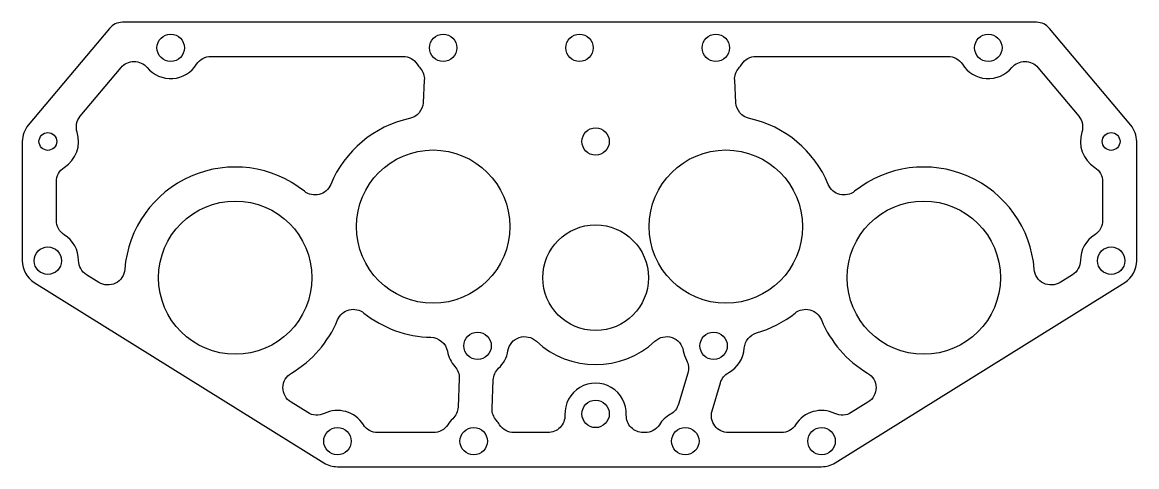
# Model space of a CAD drawing. Header units: inches. Extents: x -4.09 to 4.09, y 0.17 to 3.44.
import ezdxf

# ---------------------------------------------------------------- set-up
doc = ezdxf.new("R2010")
doc.units = ezdxf.units.IN
doc.header["$MEASUREMENT"] = 0

msp = doc.modelspace()

# ---------------------------------------------------------------- linework, layer by layer
for points in [[(3.4495, 3.3928, 0.221695), (3.3538, 3.4375), (-3.3538, 3.4375, 0.221695), (-3.4495, 3.3928), (-4.0451, 2.683, 0.176327), (-4.089, 2.5625), (-4.089, 1.6875, 0.258875), (-4.0007, 1.5284), (-1.8757, 0.2034, 0.140295), (-1.7765, 0.175), (1.7765, 0.175, 0.140295), (1.8757, 0.2034), (4.0007, 1.5284, 0.258875), (4.089, 1.6875), (4.089, 2.5625, 0.176327), (4.0451, 2.683)], [(-2.7039, 3.1875), (-1.2961, 3.1875, -0.257033), (-1.1905, 3.1294, 0.038964), (-1.1695, 3.1013, -0.196639), (-1.1387, 3.0118), (-1.148, 2.8467, -0.337188), (-1.2463, 2.7316, 0.24643), (-1.8254, 2.247, -0.5), (-2.019, 2.197, 0.602528), (-3.3366, 1.6244, -0.563314), (-3.5274, 1.5279), (-3.6171, 1.5839, -0.257033), (-3.676, 1.6891, 0.255193), (-3.7809, 1.878, -0.257033), (-3.839, 1.9836), (-3.839, 2.2664, -0.257033), (-3.7809, 2.372, 0.341007), (-3.6866, 2.6309, -0.257033), (-3.6633, 2.7492), (-3.3645, 3.1053, -0.46658), (-3.1729, 3.1052, 0.507937), (-2.8095, 3.1294, -0.257033)], [(3.1729, 3.1052, -0.46658), (3.3645, 3.1053), (3.6633, 2.7492, -0.257033), (3.6866, 2.6309, 0.341007), (3.7809, 2.372, -0.257033), (3.839, 2.2664), (3.839, 1.9836, -0.257033), (3.7809, 1.878, 0.255193), (3.676, 1.6891, -0.257033), (3.6171, 1.5839), (3.5274, 1.5279, -0.563314), (3.3366, 1.6244, 0.602528), (2.019, 2.197, -0.5), (1.8254, 2.247, 0.24643), (1.2463, 2.7316, -0.337188), (1.148, 2.8467), (1.1387, 3.0118, -0.196639), (1.1695, 3.1013, 0.038964), (1.1905, 3.1294, -0.257033), (1.2961, 3.1875), (2.7039, 3.1875, -0.257033), (2.8095, 3.1294, 0.507937)], [(-0.8827, 0.8222), (-0.8913, 0.6131, -0.196639), (-0.9307, 0.527, 0.063403), (-0.967, 0.4831, -0.257033), (-1.0726, 0.425), (-1.4804, 0.425, -0.257033), (-1.586, 0.4831, 0.380734), (-1.8743, 0.5657, -0.257033), (-1.9947, 0.5722), (-2.1171, 0.6485, -0.563314), (-2.1143, 0.8623, 0.163421), (-1.7753, 1.253, -0.5), (-1.5816, 1.303, 0.165194), (-1.0902, 1.1252, -0.3572), (-0.9696, 1.0224, 0.140114), (-0.9149, 0.9112, -0.196639)], [(1.093, 0.425, -0.501501), (0.9731, 0.5856), (1.0342, 0.7914, -0.196639), (1.0935, 0.8652, 0.253096), (1.2092, 1.0459, -0.313832), (1.2992, 1.1568, 0.098792), (1.5816, 1.303, -0.5), (1.7753, 1.253, 0.163421), (2.1143, 0.8623, -0.563314), (2.1171, 0.6485), (1.9947, 0.5722, -0.257033), (1.8743, 0.5657, 0.380734), (1.586, 0.4831, -0.257033), (1.4804, 0.425)], [(-0.5253, 1.0255, -0.598449), (-0.3167, 1.0964, 0.394158), (0.5533, 1.0964, -0.598449), (0.7619, 1.0255, 0.081039), (0.7851, 0.9568, -0.196639), (0.7946, 0.8626), (0.7266, 0.6336, -0.196639), (0.6673, 0.5598, 0.125857), (0.586, 0.4831, -0.257033), (0.4804, 0.425), (0.4686, 0.425, -0.4247), (0.3436, 0.5545, 1.036323), (-0.1071, 0.5545, -0.4247), (-0.232, 0.425), (-0.4804, 0.425, -0.257033), (-0.586, 0.4831, 0.042808), (-0.6093, 0.5138, -0.196639), (-0.6415, 0.6028), (-0.6329, 0.8119, -0.196639), (-0.5935, 0.898, 0.164746)]]:
    msp.add_lwpolyline(points, format="xyb", close=True)
for centre, radius in [((-3, 3.25), 0.1005), ((-1, 3.25), 0.1005), ((0, 3.25), 0.1005), ((1, 3.25), 0.1005), ((3, 3.25), 0.1005), ((-3.9015, 2.5625), 0.065), ((0.1183, 2.5625), 0.1005), ((3.9015, 2.5625), 0.065), ((-1.0741, 1.9375), 0.5625), ((1.0741, 1.9375), 0.5625), ((-2.5265, 1.5625), 0.5625), ((2.5265, 1.5625), 0.5625), ((0.1183, 1.5625), 0.3875), ((-3.9015, 1.6875), 0.1005), ((3.9015, 1.6875), 0.1005), ((-0.7477, 1.0625), 0.1005), ((0.9843, 1.0625), 0.1005), ((0.1183, 0.5625), 0.1005), ((-1.7765, 0.3625), 0.1005), ((-0.7765, 0.3625), 0.1005), ((0.7765, 0.3625), 0.1005), ((1.7765, 0.3625), 0.1005)]:
    msp.add_circle(centre, radius)

doc.saveas('drawing.dxf')
